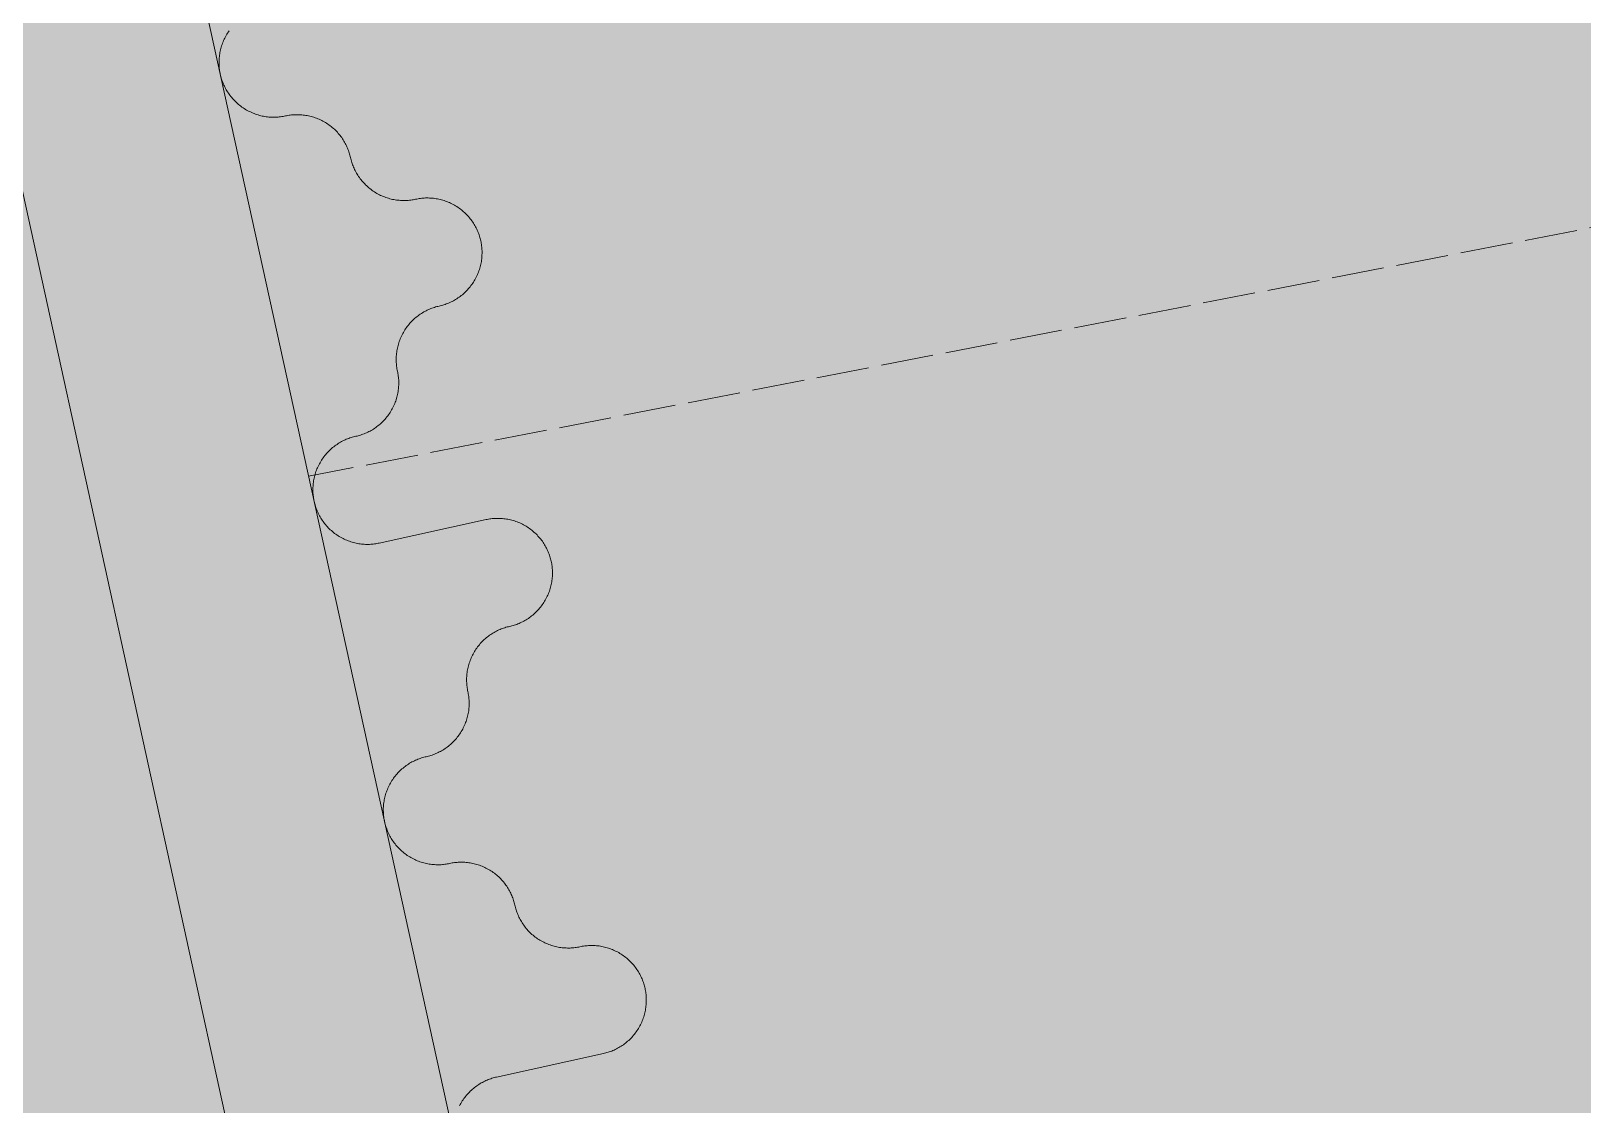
# Model space of a CAD drawing. Header units: millimetres. Extents: x 833941507 to 1669051331, y 817666127 to 1636299673.
# Drawn here: x 834549514.5 to 834549869.4, y 817982924.9 to 817983170.4 of the extents above; entities that cross this region are included whole.
import ezdxf

# ---------------------------------------------------------------- set-up
doc = ezdxf.new("R2010")
doc.units = ezdxf.units.MM
doc.header["$LTSCALE"] = 3
doc.linetypes.add('3A35X-MADL-P-LT-B01-0$0$ACAD_ISO02W033', pattern=[5, 4, -1])
for name, color, linetype, lineweight in [('Hatch (LTC&CB)', 252, 'Continuous', 35), ('UAJ-23FLOR-h', 251, 'Continuous', 9), ('UAJ-24STAI-a', 9, '3A35X-MADL-P-LT-B01-0$0$ACAD_ISO02W033', 13), ('UAJ-42INFI', 1, 'Continuous', 18)]:
    doc.layers.add(name, color=color, linetype=linetype, lineweight=lineweight)
doc.layers.add('UAJ-00XREF', color=7, linetype='Continuous')

# ---------------------------------------------------------------- blocks, each defined once
blk = doc.blocks.new('GBP-LTC-LB01')
at = {"layer": 'UAJ-23FLOR-h'}
h = blk.add_hatch(dxfattribs=at)
h.set_pattern_fill('EARTH,_O', color=256, scale=180, angle=45)
h.set_pattern_definition([(48.9989, (834576001.8, 818046085.3), (-112.727, 1612.5107), [1143, -1143]), (48.9989, (834575678.3, 818046366.6), (-112.727, 1612.5107), [1143, -1143]), (48.9989, (834575354.8, 818046647.8), (-112.727, 1612.5107), [1143, -1143]), (138.9989, (834575340.7, 818046849.3), (-1612.5107, -112.727), [1143, -1143]), (138.9989, (834575621.9, 818047172.8), (-1612.5107, -112.727), [1143, -1143]), (138.9989, (834575903.1, 818047496.3), (-1612.5107, -112.727), [1143, -1143])])
h.paths.add_polyline_path([(834572173.05, 818200349.17), (834310583.74, 818182062.08), (834331502.24, 817882831.69), (834364939.69, 817885169.23), (834473095.7, 818011283.6), (834480533.7, 818020120.4), (834485095.05, 818025709.55), (834491375.7, 818033619), (834497063.4, 818041013), (834493145.8, 818043678.7), (834512788.5, 818074029.25), (834518712.45, 818083675.25), (834526231.3, 818096325.1), (834534646.05, 818111073.05), (834545956, 818131981.3), (834557204.6, 818154198.8), (834564040, 818168496.8), (834570941.16, 818183576.43), (834578367.8, 818200696.3)])
h.paths.add_polyline_path([(834382131.31, 817956469.98), (834418268.73, 817958996.07), (834422062.41, 817963855.9), (834428403.04, 817964299.38), (834467239.2, 818010695.58), (834466445.21, 818021738.79), (834476097.72, 818035709.03), (834485267.1, 818048983.2), (834487014.89, 818051460.43), (834497268.33, 818067303.42), (834492893.38, 818129890.09), (834448056.59, 818126755.66), (834416896.58, 818105052.11), (834382061.37, 818080788.99), (834386167.45, 818022059.16), (834377588.38, 818021459.47)], flags=16)
edge = h.paths.add_edge_path(flags=16)
edge.add_line((834540292.29, 818142076.07), (834533466.32, 818141614.13))
edge.add_line((834533466.32, 818141614.13), (834523258.01, 818143862.71))
edge.add_line((834523258.01, 818143862.71), (834525896.87, 818155838.93))
edge.add_arc((834558382.43, 818267025.45), 115835.02, 237.2183981, 253.7131266, ccw=False)
edge.add_line((834495664.92, 818169638.25), (834498267.59, 818132356.98))
edge.add_line((834498267.59, 818132356.98), (834496346.42, 818130135.01))
edge.add_line((834496346.42, 818130135.01), (834492879.88, 818129892.67))
edge.add_line((834492879.88, 818129892.67), (834494229.58, 818110587.62))
edge.add_line((834494229.58, 818110587.62), (834496326.13, 818110708.38))
edge.add_line((834496326.13, 818110708.38), (834498420.21, 818080753.55))
edge.add_line((834498420.21, 818080753.55), (834498046.12, 818080727.4))
edge.add_line((834498046.12, 818080727.4), (834498254.52, 818077746.38))
edge.add_line((834498254.52, 818077746.38), (834503061.09, 818078082.4))
edge.add_line((834503061.09, 818078082.4), (834504979.52, 818081212.1))
edge.add_line((834504979.52, 818081212.1), (834509429.02, 818088470.93))
edge.add_line((834509429.02, 818088470.93), (834515217.16, 818097913.59))
edge.add_line((834515217.16, 818097913.59), (834526067.43, 818116415.54))
edge.add_line((834526067.43, 818116415.54), (834532489.2, 818127888.68))
edge.add_line((834532489.2, 818127888.68), (834534830.9, 818132146.3))
edge.add_line((834534830.9, 818132146.3), (834540292.29, 818142076.07))
h = blk.add_hatch(dxfattribs=at)
h.set_pattern_fill('EARTH,_O', color=256, scale=180, angle=45)
h.set_pattern_definition([(45.0000001, (-1082349.7, 54794.9), (-3e-06, 1616.4461018), [1143, -1143]), (45.0000001, (-1082652.8, 55098), (-3e-06, 1616.4461018), [1143, -1143]), (45.0000001, (-1082955.9, 55401.1), (-3e-06, 1616.4461018), [1143, -1143]), (135.0000001, (-1082955.9, 55603.1), (-1616.4461018, -3e-06), [1143, -1143]), (135.0000001, (-1082652.8, 55906.2), (-1616.4461018, -3e-06), [1143, -1143]), (135.0000001, (-1082349.7, 56209.3), (-1616.4461018, -3e-06), [1143, -1143])])
h.paths.add_polyline_path([(834669469.25, 818015499.17), (834651080.82, 818014213.79), (834651091.33, 818014066.03), (834669479.76, 818015351.52)], flags=16)
edge = h.paths.add_edge_path()
edge.add_arc((834611763.61, 818123015.07), 22001.28, 94.000719, 118.688683)
edge.add_line((834601201.89, 818142315.5), (834593918.34, 818141228.38))
edge.add_arc((834611768.4, 818123014.03), 25502.69, 93.997159, 134.421275, ccw=False)
edge.add_line((834609990.68, 818148454.69), (834618164.36, 818149025.84))
edge.add_line((834618164.36, 818149025.84), (834618408.29, 818145534.91))
edge.add_line((834618408.29, 818145534.91), (834616365.41, 818145392.16))
edge.add_line((834616365.41, 818145392.16), (834616609.39, 818141900.69))
edge.add_line((834616609.39, 818141900.69), (834611621.55, 818141552.15))
edge.add_line((834611621.55, 818141552.15), (834611377.61, 818145043.07))
edge.add_line((834611377.61, 818145043.07), (834610228.61, 818144962.74))
h.paths.add_polyline_path([(834673232.94, 818197365.88), (834607546.49, 818192773.89), (834599172.5, 818174435.3), (834588349.1, 818152374.5), (834578621.55, 818133890.65), (834568418.3, 818115665.3), (834556456.7, 818095618.3), (834546606.4, 818080041.6), (834532219.3, 818058623.75), (834523692.15, 818046595.75), (834515683.5, 818035708.5), (834508244.2, 818025929.9), (834500656.3, 818016266.1), (834489786.8, 818002934.1), (834483448.3, 817995421.3), (834478637.6, 817989841.7), (834458453.75, 817967379.3), (834441506.5, 817949096.36), (834383075.75, 817886437.08), (834482026.69, 817893354.51), (834551919.04, 817920008.6), (834634905.13, 817930637.13), (834634023, 817939309.35), (834633770.07, 817941795.89), (834633577.69, 817943687.02), (834508697.04, 817930983.61), (834507053.46, 817930191.44), (834506409.46, 817939426.96), (834507656.94, 817945566.73), (834503417.08, 818006767.03), (834503064.37, 818011762.67), (834514052.91, 818025791.94), (834520784.65, 818034889.35), (834526318.86, 818042436.94), (834532381.69, 818050705.63), (834536345.72, 818056472.68), (834542258.41, 818065225.62), (834550405.86, 818077286.91), (834561579, 818095001.96), (834574522.66, 818117080.03), (834587768.88, 818140310.21), (834609774.13, 818143594.98), (834610001.97, 818140335.89), (834634252.54, 818142031.47), (834636806.9, 818105492.47), (834642791.48, 818105913.75), (834646278.56, 818056032.58), (834640293.17, 818055614.16), (834643382.34, 818011424.91), (834641138.41, 818011267.96), (834645775.78, 817944927.87), (834639048.36, 817944243.52), (834640362.12, 817931328.11), (834651070.39, 817932706.91), (834650587.67, 817936476.13), (834685105.74, 817940896.86), (834685588.46, 817937127.64), (834691373.79, 817937868.57)])
blk = doc.blocks.new('inf_010')
at = {"layer": 'UAJ-42INFI'}
for points in [[(889561836.37, 757792295.92), (889561836.09, 757792295.88), (889561835.82, 757792295.85), (889561835.53, 757792295.83), (889561835.25, 757792295.81), (889561834.96, 757792295.79), (889561834.67, 757792295.79), (889561834.38, 757792295.79), (889561834.09, 757792295.8), (889561833.79, 757792295.81), (889561833.49, 757792295.83), (889561833.2, 757792295.86), (889561832.9, 757792295.9), (889561832.59, 757792295.94), (889561832.29, 757792295.99), (889561831.99, 757792296.05), (889561831.69, 757792296.12), (889561831.39, 757792296.19), (889561831.09, 757792296.27), (889561830.78, 757792296.37), (889561830.49, 757792296.46), (889561830.19, 757792296.57), (889561829.89, 757792296.69), (889561829.6, 757792296.81), (889561829.3, 757792296.94), (889561829.02, 757792297.08), (889561828.73, 757792297.22), (889561828.45, 757792297.38), (889561828.17, 757792297.54), (889561827.89, 757792297.7), (889561827.62, 757792297.88), (889561827.35, 757792298.06), (889561827.09, 757792298.25), (889561826.83, 757792298.45), (889561826.58, 757792298.65), (889561826.33, 757792298.86), (889561826.09, 757792299.08), (889561825.86, 757792299.3), (889561825.63, 757792299.52), (889561825.41, 757792299.76), (889561825.19, 757792299.99), (889561824.98, 757792300.23), (889561824.78, 757792300.48), (889561824.59, 757792300.73), (889561824.4, 757792300.99), (889561824.22, 757792301.24), (889561824.04, 757792301.51), (889561823.88, 757792301.77), (889561823.72, 757792302.04), (889561823.57, 757792302.31), (889561823.42, 757792302.58), (889561823.29, 757792302.85), (889561823.16, 757792303.13), (889561823.04, 757792303.41), (889561822.92, 757792303.68), (889561822.82, 757792303.96), (889561822.72, 757792304.24), (889561822.62, 757792304.52), (889561822.54, 757792304.8), (889561822.46, 757792305.08), (889561822.39, 757792305.36), (889561822.33, 757792305.64), (889561822.27, 757792305.91), (889561822.22, 757792306.19), (889561822.18, 757792306.46), (889561822.14, 757792306.74), (889561822.11, 757792307.01), (889561822.08, 757792307.3), (889561822.06, 757792307.58), (889561822.05, 757792307.87), (889561822.04, 757792308.16), (889561822.04, 757792308.45), (889561822.05, 757792308.74), (889561822.07, 757792309.04), (889561822.09, 757792309.34), (889561822.12, 757792309.63), (889561822.15, 757792309.93), (889561822.2, 757792310.24), (889561822.25, 757792310.54), (889561822.31, 757792310.84), (889561822.37, 757792311.14), (889561822.45, 757792311.44), (889561822.53, 757792311.75), (889561822.62, 757792312.05), (889561822.72, 757792312.35), (889561822.83, 757792312.64), (889561822.94, 757792312.94), (889561823.06, 757792313.23), (889561823.19, 757792313.53), (889561823.33, 757792313.82), (889561823.48, 757792314.1), (889561823.63, 757792314.38), (889561823.79, 757792314.66), (889561823.96, 757792314.94), (889561824.14, 757792315.21), (889561824.32, 757792315.48), (889561824.51, 757792315.74), (889561824.7, 757792316), (889561824.91, 757792316.25)], [(889561850.56, 757792285.38), (889561850.52, 757792285.65), (889561850.47, 757792285.93), (889561850.41, 757792286.21), (889561850.35, 757792286.48), (889561850.28, 757792286.76), (889561850.2, 757792287.04), (889561850.11, 757792287.32), (889561850.02, 757792287.6), (889561849.92, 757792287.88), (889561849.82, 757792288.16), (889561849.7, 757792288.44), (889561849.58, 757792288.71), (889561849.45, 757792288.99), (889561849.32, 757792289.26), (889561849.17, 757792289.53), (889561849.02, 757792289.8), (889561848.86, 757792290.07), (889561848.69, 757792290.34), (889561848.52, 757792290.6), (889561848.34, 757792290.86), (889561848.15, 757792291.11), (889561847.96, 757792291.36), (889561847.75, 757792291.61), (889561847.55, 757792291.85), (889561847.33, 757792292.09), (889561847.11, 757792292.32), (889561846.88, 757792292.55), (889561846.64, 757792292.77), (889561846.4, 757792292.98), (889561846.16, 757792293.19), (889561845.9, 757792293.39), (889561845.65, 757792293.59), (889561845.39, 757792293.78), (889561845.12, 757792293.96), (889561844.85, 757792294.14), (889561844.57, 757792294.31), (889561844.29, 757792294.47), (889561844.01, 757792294.62), (889561843.72, 757792294.77), (889561843.43, 757792294.9), (889561843.14, 757792295.03), (889561842.85, 757792295.16), (889561842.55, 757792295.27), (889561842.25, 757792295.38), (889561841.95, 757792295.48), (889561841.65, 757792295.57), (889561841.35, 757792295.65), (889561841.05, 757792295.72), (889561840.75, 757792295.79), (889561840.44, 757792295.85), (889561840.14, 757792295.9), (889561839.84, 757792295.95), (889561839.54, 757792295.98), (889561839.24, 757792296.01), (889561838.95, 757792296.03), (889561838.65, 757792296.05), (889561838.36, 757792296.05), (889561838.06, 757792296.05), (889561837.77, 757792296.05), (889561837.49, 757792296.04), (889561837.2, 757792296.02), (889561836.92, 757792295.99), (889561836.64, 757792295.96), (889561836.37, 757792295.92)], [(889561864.75, 757792274.84), (889561864.48, 757792274.8), (889561864.2, 757792274.77), (889561863.92, 757792274.75), (889561863.63, 757792274.73), (889561863.35, 757792274.71), (889561863.06, 757792274.71), (889561862.77, 757792274.71), (889561862.47, 757792274.71), (889561862.18, 757792274.73), (889561861.88, 757792274.75), (889561861.58, 757792274.78), (889561861.28, 757792274.82), (889561860.98, 757792274.86), (889561860.68, 757792274.91), (889561860.37, 757792274.97), (889561860.07, 757792275.04), (889561859.77, 757792275.11), (889561859.47, 757792275.19), (889561859.17, 757792275.28), (889561858.87, 757792275.38), (889561858.57, 757792275.49), (889561858.27, 757792275.6), (889561857.98, 757792275.73), (889561857.69, 757792275.86), (889561857.4, 757792276), (889561857.11, 757792276.14), (889561856.83, 757792276.29), (889561856.55, 757792276.46), (889561856.27, 757792276.62), (889561856, 757792276.8), (889561855.74, 757792276.98), (889561855.47, 757792277.17), (889561855.22, 757792277.37), (889561854.96, 757792277.57), (889561854.72, 757792277.78), (889561854.48, 757792277.99), (889561854.24, 757792278.22), (889561854.01, 757792278.44), (889561853.79, 757792278.67), (889561853.57, 757792278.91), (889561853.37, 757792279.15), (889561853.16, 757792279.4), (889561852.97, 757792279.65), (889561852.78, 757792279.91), (889561852.6, 757792280.16), (889561852.43, 757792280.42), (889561852.26, 757792280.69), (889561852.1, 757792280.96), (889561851.95, 757792281.23), (889561851.81, 757792281.5), (889561851.67, 757792281.77), (889561851.54, 757792282.05), (889561851.42, 757792282.33), (889561851.3, 757792282.6), (889561851.2, 757792282.88), (889561851.1, 757792283.16), (889561851.01, 757792283.44), (889561850.92, 757792283.72), (889561850.84, 757792284), (889561850.77, 757792284.28), (889561850.71, 757792284.55), (889561850.65, 757792284.83), (889561850.6, 757792285.11), (889561850.56, 757792285.38)], [(889561868.4, 757792250.11), (889561868.68, 757792250.15), (889561868.95, 757792250.2), (889561869.23, 757792250.26), (889561869.51, 757792250.32), (889561869.78, 757792250.39), (889561870.06, 757792250.47), (889561870.34, 757792250.56), (889561870.62, 757792250.65), (889561870.9, 757792250.75), (889561871.18, 757792250.85), (889561871.46, 757792250.97), (889561871.73, 757792251.09), (889561872.01, 757792251.22), (889561872.28, 757792251.35), (889561872.56, 757792251.5), (889561872.83, 757792251.65), (889561873.09, 757792251.81), (889561873.36, 757792251.97), (889561873.62, 757792252.15), (889561873.88, 757792252.33), (889561874.13, 757792252.52), (889561874.38, 757792252.71), (889561874.63, 757792252.91), (889561874.87, 757792253.12), (889561875.11, 757792253.34), (889561875.34, 757792253.56), (889561875.57, 757792253.79), (889561875.79, 757792254.02), (889561876, 757792254.27), (889561876.21, 757792254.51), (889561876.42, 757792254.76), (889561876.61, 757792255.02), (889561876.8, 757792255.28), (889561876.98, 757792255.55), (889561877.16, 757792255.82), (889561877.33, 757792256.1), (889561877.49, 757792256.38), (889561877.64, 757792256.66), (889561877.79, 757792256.95), (889561877.93, 757792257.24), (889561878.06, 757792257.53), (889561878.18, 757792257.82), (889561878.29, 757792258.12), (889561878.4, 757792258.42), (889561878.5, 757792258.72), (889561878.59, 757792259.02), (889561878.67, 757792259.32), (889561878.75, 757792259.62), (889561878.81, 757792259.92), (889561878.87, 757792260.22), (889561878.92, 757792260.53), (889561878.97, 757792260.83), (889561879, 757792261.13), (889561879.03, 757792261.43), (889561879.05, 757792261.72), (889561879.07, 757792262.02), (889561879.08, 757792262.31), (889561879.08, 757792262.6), (889561879.07, 757792262.89), (889561879.06, 757792263.18), (889561879.04, 757792263.47), (889561879.01, 757792263.75), (889561878.98, 757792264.02), (889561878.94, 757792264.3), (889561878.9, 757792264.57), (889561878.85, 757792264.85), (889561878.79, 757792265.13), (889561878.73, 757792265.4), (889561878.66, 757792265.68), (889561878.58, 757792265.96), (889561878.5, 757792266.24), (889561878.4, 757792266.52), (889561878.31, 757792266.8), (889561878.2, 757792267.08), (889561878.09, 757792267.36), (889561877.96, 757792267.63), (889561877.83, 757792267.91), (889561877.7, 757792268.18), (889561877.55, 757792268.45), (889561877.4, 757792268.72), (889561877.24, 757792268.99), (889561877.08, 757792269.26), (889561876.9, 757792269.52), (889561876.72, 757792269.78), (889561876.54, 757792270.03), (889561876.34, 757792270.28), (889561876.14, 757792270.53), (889561875.93, 757792270.77), (889561875.71, 757792271.01), (889561875.49, 757792271.24), (889561875.26, 757792271.46), (889561875.03, 757792271.69), (889561874.79, 757792271.9), (889561874.54, 757792272.11), (889561874.29, 757792272.31), (889561874.03, 757792272.51), (889561873.77, 757792272.7), (889561873.5, 757792272.88), (889561873.23, 757792273.06), (889561872.95, 757792273.23), (889561872.67, 757792273.39), (889561872.39, 757792273.54), (889561872.11, 757792273.69), (889561871.82, 757792273.82), (889561871.52, 757792273.95), (889561871.23, 757792274.08), (889561870.93, 757792274.19), (889561870.64, 757792274.3), (889561870.34, 757792274.4), (889561870.04, 757792274.49), (889561869.73, 757792274.57), (889561869.43, 757792274.64), (889561869.13, 757792274.71), (889561868.83, 757792274.77), (889561868.53, 757792274.82), (889561868.22, 757792274.87), (889561867.92, 757792274.9), (889561867.63, 757792274.93), (889561867.33, 757792274.95), (889561867.03, 757792274.97), (889561866.74, 757792274.97), (889561866.45, 757792274.97), (889561866.16, 757792274.97), (889561865.87, 757792274.95), (889561865.59, 757792274.93), (889561865.3, 757792274.91), (889561865.03, 757792274.88), (889561864.75, 757792274.84)], [(889561857.86, 757792235.92), (889561857.82, 757792236.19), (889561857.79, 757792236.47), (889561857.77, 757792236.75), (889561857.75, 757792237.04), (889561857.74, 757792237.32), (889561857.73, 757792237.61), (889561857.73, 757792237.9), (889561857.74, 757792238.2), (889561857.75, 757792238.49), (889561857.77, 757792238.79), (889561857.8, 757792239.09), (889561857.84, 757792239.39), (889561857.88, 757792239.69), (889561857.93, 757792239.99), (889561857.99, 757792240.29), (889561858.06, 757792240.6), (889561858.13, 757792240.9), (889561858.22, 757792241.2), (889561858.31, 757792241.5), (889561858.41, 757792241.8), (889561858.51, 757792242.1), (889561858.63, 757792242.39), (889561858.75, 757792242.69), (889561858.88, 757792242.98), (889561859.02, 757792243.27), (889561859.16, 757792243.56), (889561859.32, 757792243.84), (889561859.48, 757792244.12), (889561859.65, 757792244.39), (889561859.82, 757792244.67), (889561860, 757792244.93), (889561860.19, 757792245.2), (889561860.39, 757792245.45), (889561860.59, 757792245.7), (889561860.8, 757792245.95), (889561861.02, 757792246.19), (889561861.24, 757792246.43), (889561861.46, 757792246.66), (889561861.7, 757792246.88), (889561861.93, 757792247.09), (889561862.18, 757792247.3), (889561862.42, 757792247.51), (889561862.67, 757792247.7), (889561862.93, 757792247.89), (889561863.19, 757792248.07), (889561863.45, 757792248.24), (889561863.71, 757792248.41), (889561863.98, 757792248.57), (889561864.25, 757792248.72), (889561864.52, 757792248.86), (889561864.8, 757792249), (889561865.07, 757792249.13), (889561865.35, 757792249.25), (889561865.63, 757792249.36), (889561865.9, 757792249.47), (889561866.18, 757792249.57), (889561866.46, 757792249.66), (889561866.74, 757792249.75), (889561867.02, 757792249.82), (889561867.3, 757792249.89), (889561867.58, 757792249.96), (889561867.85, 757792250.01), (889561868.13, 757792250.06), (889561868.4, 757792250.11)], [(889561847.32, 757792221.73), (889561847.6, 757792221.77), (889561847.87, 757792221.82), (889561848.15, 757792221.88), (889561848.43, 757792221.94), (889561848.7, 757792222.01), (889561848.98, 757792222.09), (889561849.26, 757792222.17), (889561849.54, 757792222.26), (889561849.82, 757792222.36), (889561850.1, 757792222.47), (889561850.38, 757792222.58), (889561850.65, 757792222.7), (889561850.93, 757792222.83), (889561851.2, 757792222.97), (889561851.48, 757792223.11), (889561851.75, 757792223.27), (889561852.01, 757792223.42), (889561852.28, 757792223.59), (889561852.54, 757792223.76), (889561852.8, 757792223.95), (889561853.05, 757792224.13), (889561853.3, 757792224.33), (889561853.55, 757792224.53), (889561853.79, 757792224.74), (889561854.03, 757792224.96), (889561854.26, 757792225.18), (889561854.49, 757792225.41), (889561854.71, 757792225.64), (889561854.92, 757792225.88), (889561855.13, 757792226.13), (889561855.34, 757792226.38), (889561855.53, 757792226.64), (889561855.72, 757792226.9), (889561855.9, 757792227.17), (889561856.08, 757792227.44), (889561856.25, 757792227.71), (889561856.41, 757792227.99), (889561856.56, 757792228.28), (889561856.71, 757792228.56), (889561856.85, 757792228.85), (889561856.98, 757792229.14), (889561857.1, 757792229.44), (889561857.21, 757792229.74), (889561857.32, 757792230.03), (889561857.42, 757792230.33), (889561857.51, 757792230.63), (889561857.59, 757792230.93), (889561857.67, 757792231.24), (889561857.73, 757792231.54), (889561857.79, 757792231.84), (889561857.84, 757792232.14), (889561857.89, 757792232.44), (889561857.92, 757792232.74), (889561857.95, 757792233.04), (889561857.97, 757792233.34), (889561857.99, 757792233.64), (889561858, 757792233.93), (889561858, 757792234.22), (889561857.99, 757792234.51), (889561857.98, 757792234.8), (889561857.96, 757792235.08), (889561857.93, 757792235.36), (889561857.9, 757792235.64), (889561857.86, 757792235.92)], [(889561850.97, 757792196.99), (889561850.7, 757792196.96), (889561850.42, 757792196.92), (889561850.14, 757792196.9), (889561849.85, 757792196.88), (889561849.57, 757792196.87), (889561849.28, 757792196.86), (889561848.99, 757792196.86), (889561848.69, 757792196.87), (889561848.4, 757792196.88), (889561848.1, 757792196.9), (889561847.8, 757792196.93), (889561847.5, 757792196.97), (889561847.2, 757792197.01), (889561846.9, 757792197.06), (889561846.6, 757792197.12), (889561846.29, 757792197.19), (889561845.99, 757792197.26), (889561845.69, 757792197.35), (889561845.39, 757792197.44), (889561845.09, 757792197.54), (889561844.79, 757792197.64), (889561844.49, 757792197.76), (889561844.2, 757792197.88), (889561843.91, 757792198.01), (889561843.62, 757792198.15), (889561843.33, 757792198.29), (889561843.05, 757792198.45), (889561842.77, 757792198.61), (889561842.49, 757792198.78), (889561842.22, 757792198.95), (889561841.96, 757792199.13), (889561841.69, 757792199.32), (889561841.44, 757792199.52), (889561841.19, 757792199.72), (889561840.94, 757792199.93), (889561840.7, 757792200.15), (889561840.46, 757792200.37), (889561840.23, 757792200.6), (889561840.01, 757792200.83), (889561839.8, 757792201.06), (889561839.59, 757792201.31), (889561839.38, 757792201.55), (889561839.19, 757792201.8), (889561839, 757792202.06), (889561838.82, 757792202.32), (889561838.65, 757792202.58), (889561838.48, 757792202.84), (889561838.32, 757792203.11), (889561838.17, 757792203.38), (889561838.03, 757792203.65), (889561837.89, 757792203.93), (889561837.76, 757792204.2), (889561837.64, 757792204.48), (889561837.53, 757792204.76), (889561837.42, 757792205.04), (889561837.32, 757792205.31), (889561837.23, 757792205.59), (889561837.14, 757792205.87), (889561837.07, 757792206.15), (889561837, 757792206.43), (889561836.93, 757792206.71), (889561836.88, 757792206.98), (889561836.83, 757792207.26), (889561836.78, 757792207.53), (889561836.74, 757792207.81), (889561836.71, 757792208.09), (889561836.69, 757792208.37), (889561836.67, 757792208.65), (889561836.65, 757792208.94), (889561836.65, 757792209.23), (889561836.65, 757792209.52), (889561836.66, 757792209.81), (889561836.67, 757792210.11), (889561836.69, 757792210.41), (889561836.72, 757792210.71), (889561836.76, 757792211.01), (889561836.8, 757792211.31), (889561836.85, 757792211.61), (889561836.91, 757792211.91), (889561836.98, 757792212.21), (889561837.05, 757792212.52), (889561837.14, 757792212.82), (889561837.23, 757792213.12), (889561837.32, 757792213.42), (889561837.43, 757792213.72), (889561837.55, 757792214.01), (889561837.67, 757792214.31), (889561837.8, 757792214.6), (889561837.94, 757792214.89), (889561838.08, 757792215.17), (889561838.24, 757792215.46), (889561838.4, 757792215.74), (889561838.56, 757792216.01), (889561838.74, 757792216.28), (889561838.92, 757792216.55), (889561839.11, 757792216.81), (889561839.31, 757792217.07), (889561839.51, 757792217.32), (889561839.72, 757792217.57), (889561839.94, 757792217.81), (889561840.16, 757792218.04), (889561840.38, 757792218.27), (889561840.62, 757792218.49), (889561840.85, 757792218.71), (889561841.09, 757792218.92), (889561841.34, 757792219.12), (889561841.59, 757792219.32), (889561841.85, 757792219.51), (889561842.1, 757792219.69), (889561842.37, 757792219.86), (889561842.63, 757792220.03), (889561842.9, 757792220.19), (889561843.17, 757792220.34), (889561843.44, 757792220.48), (889561843.71, 757792220.62), (889561843.99, 757792220.75), (889561844.27, 757792220.87), (889561844.54, 757792220.98), (889561844.82, 757792221.09), (889561845.1, 757792221.19), (889561845.38, 757792221.28), (889561845.66, 757792221.36), (889561845.94, 757792221.44), (889561846.22, 757792221.51), (889561846.5, 757792221.57), (889561846.77, 757792221.63), (889561847.05, 757792221.68), (889561847.32, 757792221.73)], [(889561875.7, 757792200.64), (889561850.97, 757792196.99)], [(889561879.36, 757792175.91), (889561879.63, 757792175.96), (889561879.91, 757792176.01), (889561880.18, 757792176.06), (889561880.46, 757792176.13), (889561880.74, 757792176.2), (889561881.02, 757792176.27), (889561881.3, 757792176.36), (889561881.58, 757792176.45), (889561881.85, 757792176.55), (889561882.13, 757792176.66), (889561882.41, 757792176.77), (889561882.69, 757792176.89), (889561882.96, 757792177.02), (889561883.24, 757792177.16), (889561883.51, 757792177.3), (889561883.78, 757792177.45), (889561884.05, 757792177.61), (889561884.31, 757792177.78), (889561884.57, 757792177.95), (889561884.83, 757792178.13), (889561885.09, 757792178.32), (889561885.34, 757792178.52), (889561885.58, 757792178.72), (889561885.83, 757792178.93), (889561886.06, 757792179.14), (889561886.29, 757792179.37), (889561886.52, 757792179.59), (889561886.74, 757792179.83), (889561886.96, 757792180.07), (889561887.17, 757792180.32), (889561887.37, 757792180.57), (889561887.57, 757792180.83), (889561887.75, 757792181.09), (889561887.94, 757792181.35), (889561888.11, 757792181.63), (889561888.28, 757792181.9), (889561888.44, 757792182.18), (889561888.6, 757792182.46), (889561888.74, 757792182.75), (889561888.88, 757792183.04), (889561889.01, 757792183.33), (889561889.13, 757792183.63), (889561889.25, 757792183.92), (889561889.35, 757792184.22), (889561889.45, 757792184.52), (889561889.54, 757792184.82), (889561889.63, 757792185.12), (889561889.7, 757792185.42), (889561889.77, 757792185.73), (889561889.83, 757792186.03), (889561889.88, 757792186.33), (889561889.92, 757792186.63), (889561889.96, 757792186.93), (889561889.99, 757792187.23), (889561890.01, 757792187.53), (889561890.02, 757792187.82), (889561890.03, 757792188.12), (889561890.03, 757792188.41), (889561890.02, 757792188.7), (889561890.01, 757792188.99), (889561889.99, 757792189.27), (889561889.97, 757792189.55), (889561889.93, 757792189.83), (889561889.9, 757792190.1), (889561889.85, 757792190.38), (889561889.8, 757792190.65), (889561889.75, 757792190.93), (889561889.68, 757792191.21), (889561889.61, 757792191.49), (889561889.53, 757792191.77), (889561889.45, 757792192.04), (889561889.36, 757792192.32), (889561889.26, 757792192.6), (889561889.15, 757792192.88), (889561889.04, 757792193.16), (889561888.92, 757792193.44), (889561888.79, 757792193.71), (889561888.65, 757792193.99), (889561888.51, 757792194.26), (889561888.36, 757792194.53), (889561888.2, 757792194.8), (889561888.03, 757792195.06), (889561887.86, 757792195.32), (889561887.68, 757792195.58), (889561887.49, 757792195.83), (889561887.29, 757792196.08), (889561887.09, 757792196.33), (889561886.88, 757792196.57), (889561886.67, 757792196.81), (889561886.44, 757792197.04), (889561886.22, 757792197.27), (889561885.98, 757792197.49), (889561885.74, 757792197.71), (889561885.49, 757792197.91), (889561885.24, 757792198.12), (889561884.98, 757792198.31), (889561884.72, 757792198.5), (889561884.45, 757792198.69), (889561884.18, 757792198.86), (889561883.91, 757792199.03), (889561883.63, 757792199.19), (889561883.34, 757792199.34), (889561883.06, 757792199.49), (889561882.77, 757792199.63), (889561882.48, 757792199.76), (889561882.18, 757792199.88), (889561881.89, 757792199.99), (889561881.59, 757792200.1), (889561881.29, 757792200.2), (889561880.99, 757792200.29), (889561880.69, 757792200.37), (889561880.39, 757792200.45), (889561880.08, 757792200.52), (889561879.78, 757792200.57), (889561879.48, 757792200.63), (889561879.18, 757792200.67), (889561878.88, 757792200.71), (889561878.58, 757792200.73), (889561878.28, 757792200.76), (889561877.99, 757792200.77), (889561877.69, 757792200.78), (889561877.4, 757792200.78), (889561877.11, 757792200.77), (889561876.82, 757792200.76), (889561876.54, 757792200.74), (889561876.26, 757792200.71), (889561875.98, 757792200.68), (889561875.7, 757792200.64)], [(889561868.82, 757792161.72), (889561868.78, 757792162), (889561868.75, 757792162.27), (889561868.72, 757792162.56), (889561868.7, 757792162.84), (889561868.69, 757792163.13), (889561868.68, 757792163.42), (889561868.68, 757792163.71), (889561868.69, 757792164), (889561868.7, 757792164.3), (889561868.73, 757792164.59), (889561868.75, 757792164.89), (889561868.79, 757792165.19), (889561868.83, 757792165.5), (889561868.89, 757792165.8), (889561868.94, 757792166.1), (889561869.01, 757792166.4), (889561869.09, 757792166.7), (889561869.17, 757792167), (889561869.26, 757792167.31), (889561869.36, 757792167.6), (889561869.47, 757792167.9), (889561869.58, 757792168.2), (889561869.7, 757792168.49), (889561869.83, 757792168.79), (889561869.97, 757792169.07), (889561870.12, 757792169.36), (889561870.27, 757792169.64), (889561870.43, 757792169.92), (889561870.6, 757792170.2), (889561870.77, 757792170.47), (889561870.96, 757792170.74), (889561871.15, 757792171), (889561871.34, 757792171.26), (889561871.55, 757792171.51), (889561871.75, 757792171.76), (889561871.97, 757792172), (889561872.19, 757792172.23), (889561872.42, 757792172.46), (889561872.65, 757792172.68), (889561872.89, 757792172.9), (889561873.13, 757792173.11), (889561873.38, 757792173.31), (889561873.63, 757792173.5), (889561873.88, 757792173.69), (889561874.14, 757792173.87), (889561874.4, 757792174.05), (889561874.66, 757792174.21), (889561874.93, 757792174.37), (889561875.2, 757792174.52), (889561875.47, 757792174.67), (889561875.75, 757792174.8), (889561876.02, 757792174.93), (889561876.3, 757792175.05), (889561876.58, 757792175.17), (889561876.86, 757792175.27), (889561877.14, 757792175.37), (889561877.42, 757792175.47), (889561877.69, 757792175.55), (889561877.97, 757792175.63), (889561878.25, 757792175.7), (889561878.53, 757792175.76), (889561878.81, 757792175.82), (889561879.08, 757792175.87), (889561879.36, 757792175.91)], [(889561858.28, 757792147.53), (889561858.55, 757792147.57), (889561858.82, 757792147.62), (889561859.1, 757792147.68), (889561859.38, 757792147.74), (889561859.66, 757792147.81), (889561859.94, 757792147.89), (889561860.22, 757792147.98), (889561860.49, 757792148.07), (889561860.77, 757792148.17), (889561861.05, 757792148.27), (889561861.33, 757792148.39), (889561861.61, 757792148.51), (889561861.88, 757792148.64), (889561862.16, 757792148.77), (889561862.43, 757792148.92), (889561862.7, 757792149.07), (889561862.97, 757792149.23), (889561863.23, 757792149.39), (889561863.49, 757792149.57), (889561863.75, 757792149.75), (889561864.01, 757792149.94), (889561864.26, 757792150.13), (889561864.5, 757792150.34), (889561864.74, 757792150.54), (889561864.98, 757792150.76), (889561865.21, 757792150.98), (889561865.44, 757792151.21), (889561865.66, 757792151.45), (889561865.88, 757792151.69), (889561866.09, 757792151.93), (889561866.29, 757792152.18), (889561866.48, 757792152.44), (889561866.67, 757792152.7), (889561866.86, 757792152.97), (889561867.03, 757792153.24), (889561867.2, 757792153.52), (889561867.36, 757792153.8), (889561867.51, 757792154.08), (889561867.66, 757792154.37), (889561867.8, 757792154.66), (889561867.93, 757792154.95), (889561868.05, 757792155.24), (889561868.17, 757792155.54), (889561868.27, 757792155.84), (889561868.37, 757792156.14), (889561868.46, 757792156.44), (889561868.54, 757792156.74), (889561868.62, 757792157.04), (889561868.69, 757792157.34), (889561868.75, 757792157.65), (889561868.8, 757792157.95), (889561868.84, 757792158.25), (889561868.88, 757792158.55), (889561868.91, 757792158.85), (889561868.93, 757792159.14), (889561868.94, 757792159.44), (889561868.95, 757792159.73), (889561868.95, 757792160.03), (889561868.94, 757792160.32), (889561868.93, 757792160.6), (889561868.91, 757792160.89), (889561868.88, 757792161.17), (889561868.85, 757792161.45), (889561868.82, 757792161.72)], [(889561861.93, 757792122.8), (889561861.65, 757792122.76), (889561861.37, 757792122.73), (889561861.09, 757792122.7), (889561860.81, 757792122.68), (889561860.52, 757792122.67), (889561860.23, 757792122.66), (889561859.94, 757792122.66), (889561859.65, 757792122.67), (889561859.35, 757792122.69), (889561859.05, 757792122.71), (889561858.75, 757792122.74), (889561858.45, 757792122.77), (889561858.15, 757792122.82), (889561857.85, 757792122.87), (889561857.55, 757792122.93), (889561857.25, 757792122.99), (889561856.94, 757792123.07), (889561856.64, 757792123.15), (889561856.34, 757792123.24), (889561856.04, 757792123.34), (889561855.74, 757792123.45), (889561855.45, 757792123.56), (889561855.15, 757792123.68), (889561854.86, 757792123.81), (889561854.57, 757792123.95), (889561854.29, 757792124.1), (889561854, 757792124.25), (889561853.72, 757792124.41), (889561853.45, 757792124.58), (889561853.18, 757792124.76), (889561852.91, 757792124.94), (889561852.65, 757792125.13), (889561852.39, 757792125.32), (889561852.14, 757792125.53), (889561851.89, 757792125.74), (889561851.65, 757792125.95), (889561851.42, 757792126.17), (889561851.19, 757792126.4), (889561850.97, 757792126.63), (889561850.75, 757792126.87), (889561850.54, 757792127.11), (889561850.34, 757792127.36), (889561850.14, 757792127.61), (889561849.95, 757792127.86), (889561849.77, 757792128.12), (889561849.6, 757792128.38), (889561849.43, 757792128.65), (889561849.27, 757792128.91), (889561849.12, 757792129.18), (889561848.98, 757792129.46), (889561848.84, 757792129.73), (889561848.71, 757792130.01), (889561848.59, 757792130.28), (889561848.48, 757792130.56), (889561848.37, 757792130.84), (889561848.27, 757792131.12), (889561848.18, 757792131.4), (889561848.1, 757792131.68), (889561848.02, 757792131.96), (889561847.95, 757792132.23), (889561847.89, 757792132.51), (889561847.83, 757792132.79), (889561847.78, 757792133.06), (889561847.73, 757792133.34), (889561847.7, 757792133.61), (889561847.67, 757792133.89), (889561847.64, 757792134.17), (889561847.62, 757792134.46), (889561847.61, 757792134.74), (889561847.6, 757792135.03), (889561847.6, 757792135.32), (889561847.61, 757792135.62), (889561847.62, 757792135.91), (889561847.64, 757792136.21), (889561847.67, 757792136.51), (889561847.71, 757792136.81), (889561847.75, 757792137.11), (889561847.8, 757792137.41), (889561847.86, 757792137.72), (889561847.93, 757792138.02), (889561848.01, 757792138.32), (889561848.09, 757792138.62), (889561848.18, 757792138.92), (889561848.28, 757792139.22), (889561848.38, 757792139.52), (889561848.5, 757792139.82), (889561848.62, 757792140.11), (889561848.75, 757792140.4), (889561848.89, 757792140.69), (889561849.04, 757792140.98), (889561849.19, 757792141.26), (889561849.35, 757792141.54), (889561849.52, 757792141.82), (889561849.69, 757792142.09), (889561849.88, 757792142.35), (889561850.07, 757792142.62), (889561850.26, 757792142.87), (889561850.46, 757792143.13), (889561850.67, 757792143.37), (889561850.89, 757792143.61), (889561851.11, 757792143.85), (889561851.34, 757792144.08), (889561851.57, 757792144.3), (889561851.81, 757792144.51), (889561852.05, 757792144.72), (889561852.29, 757792144.93), (889561852.54, 757792145.12), (889561852.8, 757792145.31), (889561853.06, 757792145.49), (889561853.32, 757792145.66), (889561853.58, 757792145.83), (889561853.85, 757792145.99), (889561854.12, 757792146.14), (889561854.39, 757792146.28), (889561854.67, 757792146.42), (889561854.94, 757792146.55), (889561855.22, 757792146.67), (889561855.5, 757792146.79), (889561855.78, 757792146.89), (889561856.06, 757792146.99), (889561856.33, 757792147.08), (889561856.61, 757792147.17), (889561856.89, 757792147.24), (889561857.17, 757792147.32), (889561857.45, 757792147.38), (889561857.73, 757792147.44), (889561858, 757792147.49), (889561858.28, 757792147.53)], [(889561876.12, 757792112.26), (889561876.07, 757792112.53), (889561876.02, 757792112.81), (889561875.97, 757792113.08), (889561875.9, 757792113.36), (889561875.83, 757792113.64), (889561875.76, 757792113.92), (889561875.67, 757792114.2), (889561875.58, 757792114.48), (889561875.48, 757792114.76), (889561875.37, 757792115.03), (889561875.26, 757792115.31), (889561875.14, 757792115.59), (889561875.01, 757792115.86), (889561874.87, 757792116.14), (889561874.73, 757792116.41), (889561874.58, 757792116.68), (889561874.42, 757792116.95), (889561874.25, 757792117.21), (889561874.08, 757792117.47), (889561873.9, 757792117.73), (889561873.71, 757792117.99), (889561873.51, 757792118.24), (889561873.31, 757792118.48), (889561873.1, 757792118.73), (889561872.89, 757792118.96), (889561872.66, 757792119.2), (889561872.44, 757792119.42), (889561872.2, 757792119.64), (889561871.96, 757792119.86), (889561871.71, 757792120.07), (889561871.46, 757792120.27), (889561871.2, 757792120.47), (889561870.94, 757792120.66), (889561870.68, 757792120.84), (889561870.4, 757792121.01), (889561870.13, 757792121.18), (889561869.85, 757792121.34), (889561869.57, 757792121.5), (889561869.28, 757792121.64), (889561868.99, 757792121.78), (889561868.7, 757792121.91), (889561868.4, 757792122.03), (889561868.11, 757792122.15), (889561867.81, 757792122.25), (889561867.51, 757792122.35), (889561867.21, 757792122.44), (889561866.91, 757792122.53), (889561866.61, 757792122.6), (889561866.3, 757792122.67), (889561866, 757792122.73), (889561865.7, 757792122.78), (889561865.4, 757792122.82), (889561865.1, 757792122.86), (889561864.8, 757792122.89), (889561864.5, 757792122.91), (889561864.21, 757792122.92), (889561863.91, 757792122.93), (889561863.62, 757792122.93), (889561863.33, 757792122.92), (889561863.04, 757792122.91), (889561862.76, 757792122.89), (889561862.48, 757792122.87), (889561862.2, 757792122.83), (889561861.93, 757792122.8)], [(889561890.31, 757792101.72), (889561890.03, 757792101.68), (889561889.76, 757792101.65), (889561889.47, 757792101.62), (889561889.19, 757792101.6), (889561888.9, 757792101.59), (889561888.61, 757792101.58), (889561888.32, 757792101.58), (889561888.03, 757792101.59), (889561887.73, 757792101.61), (889561887.44, 757792101.63), (889561887.14, 757792101.66), (889561886.84, 757792101.69), (889561886.54, 757792101.74), (889561886.23, 757792101.79), (889561885.93, 757792101.85), (889561885.63, 757792101.91), (889561885.33, 757792101.99), (889561885.03, 757792102.07), (889561884.73, 757792102.16), (889561884.43, 757792102.26), (889561884.13, 757792102.37), (889561883.83, 757792102.48), (889561883.54, 757792102.6), (889561883.24, 757792102.73), (889561882.96, 757792102.87), (889561882.67, 757792103.02), (889561882.39, 757792103.17), (889561882.11, 757792103.33), (889561881.83, 757792103.5), (889561881.56, 757792103.68), (889561881.29, 757792103.86), (889561881.03, 757792104.05), (889561880.77, 757792104.24), (889561880.52, 757792104.45), (889561880.27, 757792104.66), (889561880.03, 757792104.87), (889561879.8, 757792105.09), (889561879.57, 757792105.32), (889561879.35, 757792105.55), (889561879.13, 757792105.79), (889561878.92, 757792106.03), (889561878.72, 757792106.28), (889561878.53, 757792106.53), (889561878.34, 757792106.78), (889561878.16, 757792107.04), (889561877.98, 757792107.3), (889561877.82, 757792107.57), (889561877.66, 757792107.83), (889561877.51, 757792108.1), (889561877.36, 757792108.38), (889561877.23, 757792108.65), (889561877.1, 757792108.92), (889561876.98, 757792109.2), (889561876.86, 757792109.48), (889561876.76, 757792109.76), (889561876.66, 757792110.04), (889561876.56, 757792110.32), (889561876.48, 757792110.6), (889561876.4, 757792110.87), (889561876.33, 757792111.15), (889561876.27, 757792111.43), (889561876.21, 757792111.71), (889561876.16, 757792111.98), (889561876.12, 757792112.26)], [(889561893.96, 757792076.98), (889561894.23, 757792077.03), (889561894.51, 757792077.08), (889561894.79, 757792077.14), (889561895.06, 757792077.2), (889561895.34, 757792077.27), (889561895.62, 757792077.35), (889561895.9, 757792077.43), (889561896.18, 757792077.52), (889561896.46, 757792077.62), (889561896.74, 757792077.73), (889561897.02, 757792077.84), (889561897.29, 757792077.96), (889561897.57, 757792078.09), (889561897.84, 757792078.23), (889561898.11, 757792078.37), (889561898.38, 757792078.52), (889561898.65, 757792078.68), (889561898.92, 757792078.85), (889561899.18, 757792079.02), (889561899.44, 757792079.2), (889561899.69, 757792079.39), (889561899.94, 757792079.59), (889561900.19, 757792079.79), (889561900.43, 757792080), (889561900.67, 757792080.22), (889561900.9, 757792080.44), (889561901.13, 757792080.67), (889561901.35, 757792080.9), (889561901.56, 757792081.14), (889561901.77, 757792081.39), (889561901.97, 757792081.64), (889561902.17, 757792081.9), (889561902.36, 757792082.16), (889561902.54, 757792082.43), (889561902.72, 757792082.7), (889561902.89, 757792082.97), (889561903.05, 757792083.25), (889561903.2, 757792083.54), (889561903.35, 757792083.82), (889561903.48, 757792084.11), (889561903.61, 757792084.4), (889561903.74, 757792084.7), (889561903.85, 757792084.99), (889561903.96, 757792085.29), (889561904.06, 757792085.59), (889561904.15, 757792085.89), (889561904.23, 757792086.19), (889561904.3, 757792086.5), (889561904.37, 757792086.8), (889561904.43, 757792087.1), (889561904.48, 757792087.4), (889561904.53, 757792087.7), (889561904.56, 757792088), (889561904.59, 757792088.3), (889561904.61, 757792088.6), (889561904.63, 757792088.9), (889561904.63, 757792089.19), (889561904.63, 757792089.48), (889561904.63, 757792089.77), (889561904.61, 757792090.06), (889561904.6, 757792090.34), (889561904.57, 757792090.62), (889561904.54, 757792090.9), (889561904.5, 757792091.18), (889561904.46, 757792091.45), (889561904.41, 757792091.73), (889561904.35, 757792092), (889561904.29, 757792092.28), (889561904.22, 757792092.56), (889561904.14, 757792092.84), (889561904.05, 757792093.12), (889561903.96, 757792093.4), (889561903.86, 757792093.67), (889561903.76, 757792093.95), (889561903.64, 757792094.23), (889561903.52, 757792094.51), (889561903.39, 757792094.78), (889561903.26, 757792095.06), (889561903.11, 757792095.33), (889561902.96, 757792095.6), (889561902.8, 757792095.87), (889561902.64, 757792096.13), (889561902.46, 757792096.39), (889561902.28, 757792096.65), (889561902.09, 757792096.91), (889561901.9, 757792097.16), (889561901.7, 757792097.4), (889561901.49, 757792097.65), (889561901.27, 757792097.88), (889561901.05, 757792098.11), (889561900.82, 757792098.34), (889561900.58, 757792098.56), (889561900.34, 757792098.78), (889561900.1, 757792098.99), (889561899.85, 757792099.19), (889561899.59, 757792099.39), (889561899.33, 757792099.58), (889561899.06, 757792099.76), (889561898.79, 757792099.93), (889561898.51, 757792100.1), (889561898.23, 757792100.26), (889561897.95, 757792100.42), (889561897.66, 757792100.56), (889561897.37, 757792100.7), (889561897.08, 757792100.83), (889561896.79, 757792100.95), (889561896.49, 757792101.07), (889561896.19, 757792101.17), (889561895.89, 757792101.27), (889561895.59, 757792101.36), (889561895.29, 757792101.45), (889561894.99, 757792101.52), (889561894.69, 757792101.59), (889561894.39, 757792101.65), (889561894.08, 757792101.7), (889561893.78, 757792101.74), (889561893.48, 757792101.78), (889561893.18, 757792101.81), (889561892.89, 757792101.83), (889561892.59, 757792101.84), (889561892.3, 757792101.85), (889561892, 757792101.85), (889561891.71, 757792101.84), (889561891.43, 757792101.83), (889561891.14, 757792101.81), (889561890.86, 757792101.79), (889561890.58, 757792101.75), (889561890.31, 757792101.72)], [(889561869.23, 757792073.33), (889561893.96, 757792076.98)], [(889561860.3, 757792067.34), (889561860.47, 757792067.62), (889561860.65, 757792067.89), (889561860.83, 757792068.16), (889561861.02, 757792068.42), (889561861.22, 757792068.68), (889561861.42, 757792068.93), (889561861.63, 757792069.18), (889561861.84, 757792069.42), (889561862.06, 757792069.65), (889561862.29, 757792069.88), (889561862.52, 757792070.1), (889561862.76, 757792070.32), (889561863, 757792070.53), (889561863.25, 757792070.73), (889561863.5, 757792070.93), (889561863.75, 757792071.11), (889561864.01, 757792071.29), (889561864.27, 757792071.47), (889561864.54, 757792071.63), (889561864.8, 757792071.79), (889561865.07, 757792071.94), (889561865.35, 757792072.09), (889561865.62, 757792072.23), (889561865.9, 757792072.35), (889561866.17, 757792072.48), (889561866.45, 757792072.59), (889561866.73, 757792072.7), (889561867.01, 757792072.79), (889561867.29, 757792072.89), (889561867.57, 757792072.97), (889561867.85, 757792073.05), (889561868.12, 757792073.12), (889561868.4, 757792073.18), (889561868.68, 757792073.24), (889561868.95, 757792073.29), (889561869.23, 757792073.33)]]:
    blk.add_lwpolyline(points, dxfattribs=at)
blk = doc.blocks.new('3A35X-MADL-P-LT-B01-0')
at = {"layer": 'UAJ-24STAI-a'}
blk.add_line((834550854.6, 817983316), (834549577.94, 817983068.6), dxfattribs=at)
at = {"layer": 'UAJ-42INFI'}
for p, q in [((834549520.29, 817983330.89), (834549799.1, 817982062.43)), ((834549471.45, 817983320.16), (834549750.26, 817982051.69))]:
    blk.add_line(p, q, dxfattribs=at)
at = {"rotation": 3.998908525164564}
blk.add_blockref('inf_010', (-0.01, 0.01), dxfattribs=at)

msp = doc.modelspace()

# ---------------------------------------------------------------- hatches: boundary and pattern name
at = {"layer": 'Hatch (LTC&CB)'}
h = msp.add_hatch(dxfattribs=at)
h.set_pattern_fill('ANSI38', color=256, scale=100)
h.set_pattern_definition([(318.99984, (834479093.73, 818230174.15), (208.29942, 239.6197), []), (48.99984, (834479093.73, 818230174.15), (176.97914, 687.53882), [793.75, -476.25])])
edge = h.paths.add_edge_path()
edge.add_line((834601196.19, 818142314.52), (834603754.26, 818142696.37))
edge.add_line((834603754.26, 818142696.37), (834603901.9, 818141707.33))
edge.add_line((834603901.9, 818141707.33), (834603810.47, 818141693.69))
edge.add_arc((834611763.29, 818123016.36), 20300, 113.064358, 141.357581)
edge.add_line((834595907.81, 818135692.86), (834595395.45, 818135656.86))
edge.add_line((834595395.45, 818135656.86), (834583111.72, 818114341.03))
edge.add_line((834583111.72, 818114341.03), (834578121.58, 818106513.89))
edge.add_line((834578121.58, 818106513.89), (834575731.65, 818102809.5))
edge.add_line((834575731.65, 818102809.5), (834574387.45, 818100725.98))
edge.add_line((834574387.45, 818100725.98), (834573113.98, 818098752.1))
edge.add_line((834573113.98, 818098752.1), (834573145.25, 818098730.65))
edge.add_line((834573145.25, 818098730.65), (834569989.11, 818093770.2))
edge.add_line((834569989.11, 818093770.2), (834566535, 818088385.68))
edge.add_line((834566535, 818088385.68), (834566514.09, 818088398.3))
edge.add_line((834566514.09, 818088398.3), (834558743.61, 818076256.63))
edge.add_line((834558743.61, 818076256.63), (834557653.4, 818074495.71))
edge.add_line((834557653.4, 818074495.71), (834553498.92, 818068288.56))
edge.add_line((834553498.92, 818068288.56), (834548580.86, 818060932.13))
edge.add_line((834548580.86, 818060932.13), (834544328.26, 818054726.34))
edge.add_line((834544328.26, 818054726.34), (834544332.15, 818054704.66))
edge.add_line((834544332.15, 818054704.66), (834540324.6, 818048716.69))
edge.add_line((834540324.6, 818048716.69), (834541041.32, 818048232.54))
edge.add_line((834541041.32, 818048232.54), (834540089.73, 818046823.83))
edge.add_line((834540089.73, 818046823.83), (834539737.55, 818047061.73))
edge.add_line((834539737.55, 818047061.73), (834533115.75, 818038377.74))
edge.add_line((834533115.75, 818038377.74), (834515220.96, 818015146.63))
edge.add_arc((834538026.01, 818000636.26), 27030, 147.532263, 176.187088)
edge.add_line((834511055.84, 818002433.72), (834511444.99, 817996891.23))
edge.add_line((834511444.99, 817996891.23), (834511474.11, 817996474.65))
edge.add_line((834511474.11, 817996474.65), (834508641.22, 817996276.61))
edge.add_line((834508641.22, 817996276.61), (834508910.68, 817992422.05))
edge.add_line((834508910.68, 817992422.05), (834511353.38, 817992955.96))
edge.add_line((834511353.38, 817992955.96), (834513357.66, 817964213.01))
edge.add_line((834513357.66, 817964213.01), (834513308.95, 817964209.6))
edge.add_line((834513308.95, 817964209.6), (834513879.4, 817955918.75))
edge.add_line((834513879.4, 817955918.75), (834514876.61, 817955988.46))
edge.add_line((834514876.61, 817955988.46), (834515053.07, 817953464.41))
edge.add_arc((834528221.07, 817954382.99), 13200, 183.990417, 259.837233)
edge.add_line((834525891.99, 817941390.09), (834525974.53, 817940578.71))
edge.add_line((834525974.53, 817940578.71), (834555356.34, 817943567.49))
edge.add_line((834555356.34, 817943567.49), (834594711.69, 817947570.8))
edge.add_line((834594711.69, 817947570.8), (834594754.2, 817947152.96))
edge.add_line((834594754.2, 817947152.96), (834616096.9, 817949323.98))
edge.add_line((834616096.9, 817949323.98), (834631854.21, 817950926.85))
edge.add_line((834631854.21, 817950926.85), (834631836.71, 817951177.16))
edge.add_line((834631836.71, 817951177.16), (834639760.38, 817951731.08))
edge.add_line((834639760.38, 817951731.08), (834640506.97, 817944391.59))
edge.add_line((834640506.97, 817944391.59), (834508703.57, 817930984.28))
edge.add_line((834508703.57, 817930984.28), (834508663.51, 817930982.16))
edge.add_line((834508663.51, 817930982.16), (834507053.46, 817930191.44))
edge.add_line((834507053.46, 817930191.44), (834506409.46, 817939426.96))
edge.add_line((834506409.46, 817939426.96), (834507674.95, 817945699.32))
edge.add_line((834507674.95, 817945699.32), (834503067.5, 818011766.68))
edge.add_line((834503067.5, 818011766.68), (834515005.94, 818027008.3))
edge.add_line((834515005.94, 818027008.3), (834526318.86, 818042436.95))
edge.add_line((834526318.86, 818042436.95), (834533248.43, 818051887.55))
edge.add_line((834533248.43, 818051887.55), (834545204.94, 818069586.37))
edge.add_line((834545204.94, 818069586.37), (834551695.41, 818079200.62))
edge.add_line((834551695.41, 818079200.62), (834551700.66, 818079300.57))
edge.add_line((834551700.66, 818079300.57), (834554860.11, 818084257.51))
edge.add_line((834554860.11, 818084257.51), (834556162.94, 818086301.54))
edge.add_line((834556162.94, 818086301.54), (834561579.11, 818095002.15))
edge.add_line((834561579.11, 818095002.15), (834564610.19, 818100023.59))
edge.add_line((834564610.19, 818100023.59), (834566711.84, 818103505.28))
edge.add_line((834566711.84, 818103505.28), (834567220.96, 818104369.68))
edge.add_line((834567220.96, 818104369.68), (834571219.85, 818111331.33))
edge.add_line((834571219.85, 818111331.33), (834579233.58, 818125278.3))
edge.add_line((834579233.58, 818125278.3), (834584805.19, 818135090.79))
edge.add_line((834584805.19, 818135090.79), (834587768.44, 818140310.15))
edge.add_line((834587768.44, 818140310.15), (834593953.37, 818141233.38))
edge.add_arc((834611682.41, 818123278.84), 25232.61, 93.846032, 134.637937, ccw=False)
edge.add_line((834609989.92, 818148454.62), (834618164.07, 818149025.82))
edge.add_line((834618164.07, 818149025.82), (834618408.01, 818145534.9))
edge.add_line((834618408.01, 818145534.9), (834616365.13, 818145392.15))
edge.add_line((834616365.13, 818145392.15), (834616609.11, 818141900.67))
edge.add_line((834616609.11, 818141900.67), (834611621.27, 818141552.12))
edge.add_line((834611621.27, 818141552.12), (834611377.33, 818145043.04))
edge.add_arc((834611845.2, 818122938.11), 22109.88, 91.212521, 118.792578)
h = msp.add_hatch(color=256, dxfattribs=at)
h.dxf.hatch_style = 1
edge = h.paths.add_edge_path()
edge.add_line((834513358.83, 817964213.1), (834514805.29, 817964314.21))
edge.add_line((834514805.29, 817964314.21), (834514905.32, 817962883.32))
edge.add_line((834514905.32, 817962883.32), (834522015.98, 817959924.65))
edge.add_line((834522015.98, 817959924.65), (834527599.83, 817958234.85))
edge.add_line((834527599.83, 817958234.85), (834531627.41, 817957331.96))
edge.add_line((834531627.41, 817957331.96), (834538597.73, 817957185.8))
edge.add_line((834538597.73, 817957185.8), (834550283.84, 817958000.71))
edge.add_line((834550283.84, 817958000.71), (834576164.25, 817960699.31))
edge.add_arc((834571429.66, 818001700.88), 41274.03, 276.586959, 289.104779)
edge.add_line((834584938.52, 817962700.16), (834585387.44, 817962731.44))
edge.add_line((834585387.44, 817962731.44), (834585119.41, 817966565.54))
edge.add_line((834585119.41, 817966565.54), (834584671.75, 817966534.24))
edge.add_line((834584671.75, 817966534.24), (834582845.22, 817993361.89))
edge.add_line((834582845.22, 817993361.89), (834584586.66, 817993483.63))
edge.add_line((834584586.66, 817993483.63), (834584565.21, 817993788.17))
edge.add_line((834584565.21, 817993788.17), (834583546.6, 817993716.97))
edge.add_line((834583546.6, 817993716.97), (834579511.62, 818051438.28))
edge.add_line((834579511.62, 818051438.28), (834571357.07, 818050868.21))
edge.add_line((834571357.07, 818050868.21), (834571728.42, 818045556.24))
edge.add_line((834571728.42, 818045556.24), (834551421, 818044136.6))
edge.add_line((834551421, 818044136.6), (834550915.36, 818053251.15))
edge.add_line((834550915.36, 818053251.15), (834550067.43, 818053191.87))
edge.add_line((834550067.43, 818053191.87), (834547980.34, 818050328.44))
edge.add_line((834547980.34, 818050328.44), (834547993.72, 818050137.14))
edge.add_line((834547993.72, 818050137.14), (834537098.76, 818035335.08))
edge.add_line((834537098.76, 818035335.08), (834533115.75, 818038377.74))
edge.add_line((834533115.75, 818038377.74), (834521762.77, 818023639.24))
edge.add_line((834521762.77, 818023639.24), (834515226.35, 818015153.63))
edge.add_arc((834538313.07, 818000540.46), 27322.9, 147.66747, 176.026674)
edge.add_line((834511055.84, 818002433.72), (834511474.11, 817996474.65))
edge.add_line((834511474.11, 817996474.65), (834508641.22, 817996276.61))
edge.add_line((834508641.22, 817996276.61), (834508910.68, 817992422.05))
edge.add_line((834508910.68, 817992422.05), (834511349.45, 817992955.1))
edge.add_line((834511349.45, 817992955.1), (834511354.85, 817992876.6))
edge.add_line((834511354.85, 817992876.6), (834513358.66, 817964213.08))
edge.add_line((834513358.66, 817964213.08), (834513358.83, 817964213.1))

# ---------------------------------------------------------------- block references
msp.add_blockref('GBP-LTC-LB01', (0, 0))
at = {"layer": 'UAJ-00XREF', "ltscale": 10, "rotation": 8.262983694057247e-05}
msp.add_blockref('3A35X-MADL-P-LT-B01-0', (1179.72, -1203.53), dxfattribs=at)

doc.saveas('drawing.dxf')
